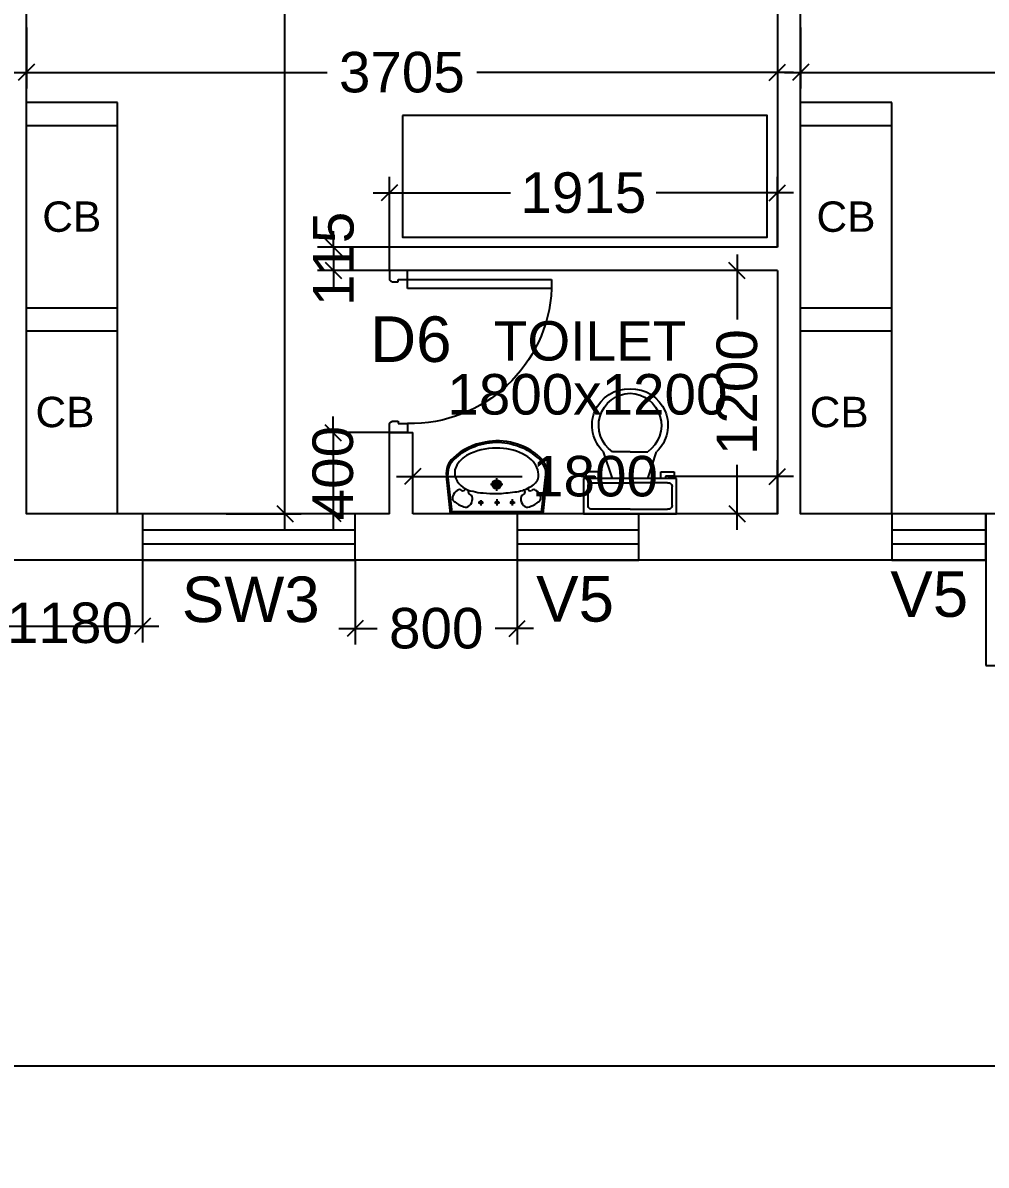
# Model space of a CAD drawing. Extents: x 7620542 to 7843793, y -6476226 to -6093835.
# Drawn here: x 7670861 to 7675616, y -6375462 to -6369822 of the extents above; entities that cross this region are included whole.
import ezdxf
from ezdxf.enums import TextEntityAlignment as Align

# ---------------------------------------------------------------- set-up
doc = ezdxf.new("R2010")
doc.units = 0
doc.header["$LTSCALE"] = 600
doc.header["$MEASUREMENT"] = 0
doc.header["$PDMODE"] = 35
doc.layers.get('0').update_dxf_attribs({"linetype": 'CONTINUOUS'})
doc.layers.get('Defpoints').update_dxf_attribs({"linetype": 'CONTINUOUS'})
for name, color, linetype in [('Counter', 7, 'CONTINUOUS'), ('DIM-TEXT', 8, 'CONTINUOUS'), ('DOOR', 32, 'CONTINUOUS'), ('FURN', 32, 'CONTINUOUS'), ('joinery', 7, 'CONTINUOUS'), ('LA-column', 3, 'CONTINUOUS'), ('Room Dim', 1, 'CONTINUOUS'), ('TEXT', 6, 'CONTINUOUS'), ('Toi-Euip', 8, 'CONTINUOUS'), ('toi-fix', 46, 'CONTINUOUS'), ('Walls', 7, 'CONTINUOUS'), ('WIN', 151, 'CONTINUOUS'), ('Working Dim', 5, 'CONTINUOUS')]:
    doc.layers.add(name, color=color, linetype=linetype)
doc.styles.add('ari', font='arial.ttf')
doc.styles.add('ARIAL', font='arial.ttf')
doc.styles.add('RT', font='romant.shx')
doc.dimstyles.new('int. dim', dxfattribs={"dimtxt": 450, "dimasz": 80, "dimexe": 80, "dimexo": 0, "dimgap": 70, "dimtad": 0, "dimdec": 0, "dimzin": 12, "dimdsep": 46, "dimtxsty": 'ari', "dimblk": 'OBLIQUE', "dimcen": 2, "dimdle": 80, "dimclrd": 256, "dimclre": 256, "dimclrt": 6, "dimadec": 0, "dimazin": 0, "dimtfac": 1, "dimtdec": 0, "dimtix": 1, "dimtmove": 2, "dimatfit": 3, "dimfxl": 1, "dimtolj": 1, "dimtzin": 0, "dimlwd": -1, "dimlwe": -1, "dimarcsym": 0})
doc.dimstyles.new('TEXT', dxfattribs={"dimscale": 0, "dimtxt": 600, "dimasz": 300, "dimexe": 300, "dimexo": 30, "dimgap": 50, "dimtad": 0, "dimdec": 0, "dimzin": 0, "dimdsep": 46, "dimtxsty": 'RT', "dimblk": 'OBLIQUE', "dimcen": 0.09, "dimdle": 300, "dimclrd": 256, "dimclre": 256, "dimclrt": 170, "dimadec": 0, "dimazin": 0, "dimtfac": 1, "dimtdec": 0, "dimtofl": 0, "dimtmove": 2, "dimatfit": 3, "dimfxl": 1, "dimfrac": 2, "dimtolj": 1, "dimtzin": 0, "dimlwd": -1, "dimlwe": -1, "dimarcsym": 0})

# ---------------------------------------------------------------- blocks, each defined once
blk = doc.blocks.new('_Oblique')
at = {"color": 0, "linetype": 'ByBlock', "lineweight": -2}
blk.add_line((-0.5, -0.5), (0.5, 0.5), dxfattribs=at)
blk = doc.blocks.new('*D840')
at = {"layer": 'Defpoints', "color": 0, "linetype": 'Continuous', "transparency": 16777216}
for p in [(7641399, -6372925.6, -11.2), (7682459.1, -6372925.6, 1), (7641399, -6374973.3)]:
    blk.add_point(p, dxfattribs=at)
at = {"layer": 'DIM-TEXT', "transparency": 16777216}
for p, q in [((7641399, -6372925.6), (7641399, -6375273.3)), ((7682459.1, -6372925.6), (7682459.1, -6375273.3)), ((7641099, -6374973.3), (7653555, -6374973.3)), ((7682759.1, -6374973.3), (7670303, -6374973.3))]:
    blk.add_line(p, q, dxfattribs=at)
at = {"layer": 'DIM-TEXT', "linetype": 'Continuous', "transparency": 16777216, "xscale": 300, "yscale": 300, "zscale": 300, "rotation": 180}
blk.add_blockref('_Oblique', (7641399, -6374973.3), dxfattribs=at)
at = {"layer": 'DIM-TEXT', "linetype": 'Continuous', "transparency": 16777216, "xscale": 300, "yscale": 300, "zscale": 300}
blk.add_blockref('_Oblique', (7682459.1, -6374973.3), dxfattribs=at)
at = {"layer": 'DIM-TEXT', "color": 170, "linetype": 'Continuous', "transparency": 16777216, "insert": (7661929, -6374973.3), "char_height": 750, "attachment_point": 5, "style": 'ari'}
blk.add_mtext('\\A1;{\\H1.067x;PAY ROOMS - 14 Nos. (28 Beds)}', dxfattribs=at)
blk = doc.blocks.new('*D841')
at = {"layer": 'Defpoints', "color": 0, "linetype": 'Continuous', "transparency": 16777216}
for p in [(7641548.8, -6376800.1), (7641548.8, -6377494.5), (7682459.1, -6378104.5, 1)]:
    blk.add_point(p, dxfattribs=at)
at = {"layer": 'DIM-TEXT', "transparency": 16777216}
for p, q in [((7641548.8, -6377494.5), (7641548.8, -6376500.1)), ((7682459.1, -6378104.5), (7682459.1, -6376500.1)), ((7641248.8, -6376800.1), (7650107.9, -6376800.1)), ((7682759.1, -6376800.1), (7673899.9, -6376800.1))]:
    blk.add_line(p, q, dxfattribs=at)
at = {"layer": 'DIM-TEXT', "linetype": 'Continuous', "transparency": 16777216, "xscale": 300, "yscale": 300, "zscale": 300, "rotation": 180}
blk.add_blockref('_Oblique', (7641548.8, -6376800.1), dxfattribs=at)
at = {"layer": 'DIM-TEXT', "linetype": 'Continuous', "transparency": 16777216, "xscale": 300, "yscale": 300, "zscale": 300}
blk.add_blockref('_Oblique', (7682459.1, -6376800.1), dxfattribs=at)
at = {"layer": 'DIM-TEXT', "color": 170, "linetype": 'Continuous', "transparency": 16777216, "insert": (7662003.9, -6376800.1), "char_height": 750, "attachment_point": 5, "style": 'ari'}
blk.add_mtext('\\A1;{\\H1.067X;GENERAL MEDICINE (FEMALE) - ( 30 - Beds )}', dxfattribs=at)
blk = doc.blocks.new('1000')
at = {"layer": 'DOOR'}
for p, q in [((0, -100), (0, 0)), ((0, 0), (49.7, 0)), ((49.7, 0), (49.7, -2.2)), ((63.2, -49.5), (49.7, -49.5)), ((49.7, -49.5), (49.7, -100)), ((63.2, -13.5), (61, -13.5)), ((63.2, -13.5), (63.2, -49.5)), ((836.8, -13.5), (836.8, -49.5)), ((836.8, -13.5), (839, -13.5)), ((836.8, -49.5), (850.3, -49.5)), ((850.3, 0), (850.3, -2.2)), ((900, 0), (850.3, 0)), ((850.3, -49.5), (850.3, -100)), ((900, -100), (900, 0)), ((49.7, -100), (0, -100)), ((49.7, -100), (49.7, -900.6)), ((100.2, -100), (49.7, -100)), ((100.2, -900.6), (100.2, -100)), ((850.3, -100), (900, -100)), ((49.7, -900.6), (100.2, -900.6))]:
    blk.add_line(p, q, dxfattribs=at)
for centre, major_axis, start_param, end_param in [((49.7, -13.5), (-7.95, 7.95), 3.926991, 5.497787), ((850.3, -13.5), (7.95, 7.95), 0.785398, 2.356194)]:
    blk.add_ellipse(centre, major_axis=major_axis, ratio=1, start_param=start_param, end_param=end_param, dxfattribs=at)
at = {"layer": 'DOOR', "color": 145}
blk.add_ellipse((64.3, -115.3), major_axis=(-519.7, 589.8), ratio=1, start_param=2.464943, end_param=4.009476, dxfattribs=at)
blk = doc.blocks.new('A$C70ED7303')
at = {"layer": 'toi-fix', "color": 8}
for p, q in [((0, 0), (229, 0)), ((229, 0), (229, -174.4)), ((-229, 0), (0, 0)), ((-229, -174.4), (-229, 0)), ((-207.2, -43.6), (-207.2, -130.8)), ((0, -21.8), (-185.4, -21.8)), ((0, -21.8), (185.4, -21.8)), ((207.2, -43.6), (207.2, -130.8)), ((-185.4, -152.6), (0, -152.6)), ((185.4, -152.6), (0, -152.6)), ((229, -174.4), (-229, -174.4)), ((-218.1, -207.2), (-218.1, -185.4)), ((-218.1, -185.4), (-174.4, -185.4)), ((-152.6, -207.2), (-218.1, -207.2)), ((-174.4, -185.4), (-174.4, -174.4)), ((-152.6, -174.4), (-152.6, -207.2)), ((-87.2, -174.4), (-130.8, -305.3)), ((87.2, -174.4), (130.8, -305.3)), ((152.6, -174.4), (152.6, -207.2)), ((152.6, -207.2), (218.1, -207.2)), ((174.4, -185.4), (174.4, -174.4)), ((218.1, -185.4), (174.4, -185.4)), ((218.1, -207.2), (218.1, -185.4)), ((0, -305.3), (-87.2, -305.3)), ((0, -305.3), (87.2, -305.3))]:
    blk.add_line(p, q, dxfattribs=at)
for centre, major_axis, start_param, end_param in [((-188.1, -40.9), (13.6, -13.6), 2.214297, 4.068888), ((188.1, -40.9), (13.6, -13.6), 0.643501, 2.498091), ((-188.1, -133.6), (-13.6, -13.6), 5.35589, 7.21048), ((188.1, -133.6), (-13.6, -13.6), 0.643501, 2.498091), ((-6.6, -436.2), (-127.6, -127.6), 4.686239, 7.105146), ((4.7, -435.5), (-112.7, -112.7), 4.541602, 7.039318), ((6.6, -436.2), (55.8, -171.6), -0.351019, 2.067888), ((-4.7, -435.5), (-112.7, -112.7), 0.814663, 3.31238)]:
    blk.add_ellipse(centre, major_axis=major_axis, ratio=1, start_param=start_param, end_param=end_param, dxfattribs=at)
blk = doc.blocks.new('A$C1E9F72C1')
at = {"layer": 'Toi-Euip', "color": 8}
for p, q in [((-228.2, 0), (-249, -186.3)), ((-228.2, 0), (228.2, 0)), ((228.2, 0), (249, -186.3)), ((-220.9, -6.6), (-241.8, -193.1)), ((-212.9, -9.7), (208.6, -9.7)), ((-63.8, -54.9), (-90.3, -54.9)), ((-76, -72.5), (-76, -39.7)), ((11.6, -54.9), (-14.9, -54.9)), ((-0.6, -72.5), (-0.6, -39.7)), ((91.5, -54.9), (65.1, -54.9)), ((79.3, -67.3), (79.3, -39.7)), ((220.8, -6.2), (241.8, -193.1)), ((-29.6, -144.6), (31.2, -144.6)), ((0.9, -174.9), (0.9, -113))]:
    blk.add_line(p, q, dxfattribs=at)
for centre, radius in [((-76, -54.9), 6.49), ((-0.6, -54.9), 6.49), ((79.3, -54.9), 6.49), ((0.9, -144.6), 21.7), ((0.9, -144.6), 15.6), ((0.9, -144.6), 11)]:
    blk.add_circle(centre, radius, dxfattribs=at)
for centre, radius, start, end in [((-208.1, 14.7), 24.9, 216.2215, 258.8549), ((207.9, 16.2), 26, 271.4204, 321.2513), ((-125, -156.3), 127.2, 109.5864, 129.4018), ((-151.5, -66.7), 34.3, 68.6439, 118.0808), ((-167.5, -75.4), 49.6, 12.807, 54.9415), ((169.6, -75.4), 49.6, 125.0585, 167.193), ((153.6, -66.7), 34.3, 61.9192, 111.3561), ((127.1, -156.3), 127.2, 50.5982, 70.4136), ((-196.3, -76.7), 20.9, 116.809, 207.5092), ((-160.4, -68.2), 57.4, 198.3504, 235.0331), ((-76.5, -275.6), 168.3, 94.0281, 120.4098), ((-131.5, -107.7), 8.62, 142.6961, 276.8474), ((-114.5, -115.3), 27, 106.386, 151.7285), ((-150, -73.3), 32.2, 330.0791, 16.0346), ((34.9, -905.9), 807.6, 92.48, 98.7772), ((-3.2, -837.5), 738.4, 84.4518, 89.7569), ((46.1, -400.7), 299, 76.1733, 85.7679), ((102.1, -220), 110.7, 24.9779, 81.9798), ((152.1, -73.3), 32.2, 163.9654, 209.9209), ((116.6, -115.3), 27, 28.2715, 73.614), ((134.9, -107.4), 7.45, 281.3197, 41.7016), ((162.5, -68.2), 57.4, 304.9669, 341.6496), ((198.5, -76.7), 20.9, 332.4908, 63.191), ((-129.4, -204.5), 80.8, 113.6187, 156.307), ((-181.8, -101.4), 18, 230.4642, 309.5358), ((-164.3, -121.5), 8.67, 53.8926, 133.9597), ((-162.9, -122.5), 8.8, 329.6713, 65.4896), ((164.3, -121.7), 7.8, 112.0693, 194.8477), ((166.5, -121.5), 8.67, 46.0403, 126.1074), ((183.9, -101.4), 18, 230.4642, 309.5358), ((-165.7, -196.5), 84, 173.0041, 196.7608), ((-141.4, -199.1), 106.9, 191.4479, 227.66), ((-163.3, -200.1), 78.8, 174.8598, 213.2089), ((-110.1, -193), 95.5, 167.3454, 194.4146), ((-82.7, -174.7), 127.1, 199.3054, 242.2025), ((136.7, -201.5), 71.5, 327.5919, 23.2221), ((146.7, -197.7), 95.2, 311.9105, 2.7762), ((149.6, -199.6), 100.3, 311.3831, 7.6058), ((-120.4, -183.5), 124.2, 208.7854, 238.1585), ((-15.6, -66.9), 289.4, 226.8801, 256.3199), ((11.5, -60.2), 296.4, 278.977, 313.6155), ((18.1, -68), 277.7, 292.3326, 313.7827), ((77.5, -165.5), 140.9, 291.6868, 328.1397), ((-54.2, -135.8), 202, 229.3146, 253.0106), ((-13.2, -73.3), 249.6, 238.9436, 269.4813), ((0.4, -45.6), 305.3, 248.1503, 293.8049), ((4.7, -23.5), 300.1, 266.1546, 294.5893), ((-3.9, -83.4), 276.6, 253.1484, 282.8609)]:
    blk.add_arc(centre, radius, start, end, dxfattribs=at)
blk = doc.blocks.new('*D2196')
at = {"layer": 'Defpoints', "color": 0, "transparency": 16777216}
for p in [(7674585.2, -6371045.1), (7674386.5, -6372245.5), (7674585.2, -6372245.5)]:
    blk.add_point(p, dxfattribs=at)
at = {"layer": 'Working Dim', "transparency": 16777216}
for p, q in [((7674386.5, -6370965.1), (7674386.5, -6371286.4)), ((7674585.2, -6371045.1), (7674306.5, -6371045.1)), ((7674386.5, -6372325.5), (7674386.5, -6372004.2)), ((7674585.2, -6372245.5), (7674306.5, -6372245.5))]:
    blk.add_line(p, q, dxfattribs=at)
at = {"layer": 'Working Dim', "transparency": 16777216, "xscale": 80, "yscale": 80, "zscale": 80}
for p, rotation in [((7674386.5, -6371045.1), 90), ((7674386.5, -6372245.5), 270)]:
    blk.add_blockref('_Oblique', p, dxfattribs=dict(at, rotation=rotation))
at = {"layer": 'Working Dim', "color": 6, "transparency": 16777216, "insert": (7674386.5, -6371645.3), "char_height": 200, "attachment_point": 5, "rotation": 90, "style": 'ari'}
blk.add_mtext('\\A1;1200', dxfattribs=at)
blk = doc.blocks.new('*D2197')
at = {"layer": 'Defpoints', "color": 0, "transparency": 16777216}
for p in [(7674585.2, -6372061.6), (7672785.2, -6372245.6), (7674585.2, -6372245.6)]:
    blk.add_point(p, dxfattribs=at)
at = {"layer": 'Working Dim', "transparency": 16777216}
for p, q in [((7672785.2, -6372245.6), (7672785.2, -6371981.6)), ((7674585.2, -6372245.6), (7674585.2, -6371981.6)), ((7672705.2, -6372061.6), (7673326.3, -6372061.6)), ((7674665.2, -6372061.6), (7674044.1, -6372061.6))]:
    blk.add_line(p, q, dxfattribs=at)
at = {"layer": 'Working Dim', "transparency": 16777216, "xscale": 80, "yscale": 80, "zscale": 80, "rotation": 180}
blk.add_blockref('_Oblique', (7672785.2, -6372061.6), dxfattribs=at)
at = {"layer": 'Working Dim', "transparency": 16777216, "xscale": 80, "yscale": 80, "zscale": 80}
blk.add_blockref('_Oblique', (7674585.2, -6372061.6), dxfattribs=at)
at = {"layer": 'Working Dim', "color": 6, "transparency": 16777216, "insert": (7673685.2, -6372061.6), "char_height": 200, "attachment_point": 5, "style": 'ari'}
blk.add_mtext('\\A1;1800', dxfattribs=at)
blk = doc.blocks.new('*D2198')
at = {"layer": 'Defpoints', "color": 0, "transparency": 16777216}
for p in [(7672670.2, -6370930.1), (7672394.9, -6371045.1), (7672670.2, -6371045.1)]:
    blk.add_point(p, dxfattribs=at)
at = {"layer": 'Working Dim', "transparency": 16777216}
for p, q in [((7672394.9, -6370930.1), (7672394.9, -6370850.1)), ((7672670.2, -6370930.1), (7672314.9, -6370930.1)), ((7672394.9, -6370930.1), (7672394.9, -6371045.1)), ((7672670.2, -6371045.1), (7672314.9, -6371045.1)), ((7672394.9, -6371045.1), (7672394.9, -6371125.1))]:
    blk.add_line(p, q, dxfattribs=at)
at = {"layer": 'Working Dim', "transparency": 16777216, "xscale": 80, "yscale": 80, "zscale": 80}
for p, rotation in [((7672394.9, -6370930.1), 270), ((7672394.9, -6371045.1), 90)]:
    blk.add_blockref('_Oblique', p, dxfattribs=dict(at, rotation=rotation))
at = {"layer": 'Working Dim', "color": 6, "transparency": 16777216, "insert": (7672394.9, -6370987.6), "char_height": 200, "attachment_point": 5, "rotation": 90, "style": 'ari'}
blk.add_mtext('\\A1;115', dxfattribs=at)
blk = doc.blocks.new('*D2199')
at = {"layer": 'Defpoints', "color": 0, "transparency": 16777216}
for p in [(7672670.2, -6371845.1), (7672391.9, -6372245.6), (7672670.2, -6372245.6)]:
    blk.add_point(p, dxfattribs=at)
at = {"layer": 'Working Dim', "transparency": 16777216}
for p, q in [((7672391.9, -6371845.1), (7672391.9, -6371765.1)), ((7672670.2, -6371845.1), (7672311.9, -6371845.1)), ((7672391.9, -6371845.1), (7672391.9, -6372245.6)), ((7672670.2, -6372245.6), (7672311.9, -6372245.6)), ((7672391.9, -6372245.6), (7672391.9, -6372325.6))]:
    blk.add_line(p, q, dxfattribs=at)
at = {"layer": 'Working Dim', "transparency": 16777216, "xscale": 80, "yscale": 80, "zscale": 80}
for p, rotation in [((7672391.9, -6371845.1), 270), ((7672391.9, -6372245.6), 90)]:
    blk.add_blockref('_Oblique', p, dxfattribs=dict(at, rotation=rotation))
at = {"layer": 'Working Dim', "color": 6, "transparency": 16777216, "insert": (7672391.9, -6372045.3), "char_height": 200, "attachment_point": 5, "rotation": 90, "style": 'ari'}
blk.add_mtext('\\A1;400', dxfattribs=at)
blk = doc.blocks.new('*D2200')
at = {"layer": 'Defpoints', "color": 0, "transparency": 16777216}
for p in [(7672670.2, -6370661.4), (7672670.2, -6370930.1), (7674585.2, -6370930.1)]:
    blk.add_point(p, dxfattribs=at)
at = {"layer": 'Working Dim', "transparency": 16777216}
for p, q in [((7672670.2, -6370930.1), (7672670.2, -6370581.4)), ((7674585.2, -6370930.1), (7674585.2, -6370581.4)), ((7672590.2, -6370661.4), (7673267.7, -6370661.4)), ((7674665.2, -6370661.4), (7673987.7, -6370661.4))]:
    blk.add_line(p, q, dxfattribs=at)
at = {"layer": 'Working Dim', "transparency": 16777216, "xscale": 80, "yscale": 80, "zscale": 80, "rotation": 180}
blk.add_blockref('_Oblique', (7672670.2, -6370661.4), dxfattribs=at)
at = {"layer": 'Working Dim', "transparency": 16777216, "xscale": 80, "yscale": 80, "zscale": 80}
blk.add_blockref('_Oblique', (7674585.2, -6370661.4), dxfattribs=at)
at = {"layer": 'Working Dim', "color": 6, "transparency": 16777216, "insert": (7673627.7, -6370661.4), "char_height": 200, "attachment_point": 5, "style": 'ari'}
blk.add_mtext('\\A1;1915', dxfattribs=at)
blk = doc.blocks.new('*D2214')
at = {"layer": 'Defpoints', "color": 0, "transparency": 16777216}
for p in [(7670878.3, -6369844.4), (7674585.2, -6369844.4), (7674585.2, -6370066.6)]:
    blk.add_point(p, dxfattribs=at)
at = {"layer": 'Working Dim', "transparency": 16777216}
for p, q in [((7670878.3, -6369844.4), (7670878.3, -6370146.6)), ((7674585.2, -6369844.4), (7674585.2, -6370146.6)), ((7670798.3, -6370066.6), (7672362.5, -6370066.6)), ((7674665.2, -6370066.6), (7673101.1, -6370066.6))]:
    blk.add_line(p, q, dxfattribs=at)
at = {"layer": 'Working Dim', "transparency": 16777216, "xscale": 80, "yscale": 80, "zscale": 80, "rotation": 180}
blk.add_blockref('_Oblique', (7670878.3, -6370066.6), dxfattribs=at)
at = {"layer": 'Working Dim', "transparency": 16777216, "xscale": 80, "yscale": 80, "zscale": 80}
blk.add_blockref('_Oblique', (7674585.2, -6370066.6), dxfattribs=at)
at = {"layer": 'Working Dim', "color": 6, "transparency": 16777216, "insert": (7672731.8, -6370066.6), "char_height": 200, "attachment_point": 5, "style": 'ari'}
blk.add_mtext('\\A1;3705', dxfattribs=at)
blk = doc.blocks.new('*D2215')
at = {"layer": 'Defpoints', "color": 0, "transparency": 16777216}
for p in [(7672154.5, -6365045.5), (7672256, -6365045.5), (7671863.7, -6372245.6)]:
    blk.add_point(p, dxfattribs=at)
at = {"layer": 'Working Dim', "transparency": 16777216}
for p, q in [((7672154.5, -6364965.5), (7672154.5, -6368278.1)), ((7672256, -6365045.5), (7672074.5, -6365045.5)), ((7672154.5, -6372325.6), (7672154.5, -6369013)), ((7671863.7, -6372245.6), (7672234.5, -6372245.6))]:
    blk.add_line(p, q, dxfattribs=at)
at = {"layer": 'Working Dim', "transparency": 16777216, "xscale": 80, "yscale": 80, "zscale": 80}
for p, rotation in [((7672154.5, -6365045.5), 90), ((7672154.5, -6372245.6), 270)]:
    blk.add_blockref('_Oblique', p, dxfattribs=dict(at, rotation=rotation))
at = {"layer": 'Working Dim', "color": 6, "transparency": 16777216, "insert": (7672154.5, -6368645.5), "char_height": 200, "attachment_point": 5, "rotation": 90, "style": 'ari'}
blk.add_mtext('\\A1;7200', dxfattribs=at)
blk = doc.blocks.new('*D2216')
at = {"layer": 'Defpoints', "color": 0, "transparency": 16777216}
for p in [(7674700.2, -6369844.4), (7678407.1, -6369844.4), (7678407.1, -6370066.6)]:
    blk.add_point(p, dxfattribs=at)
at = {"layer": 'Working Dim', "transparency": 16777216}
for p, q in [((7674700.2, -6369844.4), (7674700.2, -6370146.6)), ((7678407.1, -6369844.4), (7678407.1, -6370146.6)), ((7674620.2, -6370066.6), (7676184.3, -6370066.6)), ((7678487.1, -6370066.6), (7676923, -6370066.6))]:
    blk.add_line(p, q, dxfattribs=at)
at = {"layer": 'Working Dim', "transparency": 16777216, "xscale": 80, "yscale": 80, "zscale": 80, "rotation": 180}
blk.add_blockref('_Oblique', (7674700.2, -6370066.6), dxfattribs=at)
at = {"layer": 'Working Dim', "transparency": 16777216, "xscale": 80, "yscale": 80, "zscale": 80}
blk.add_blockref('_Oblique', (7678407.1, -6370066.6), dxfattribs=at)
at = {"layer": 'Working Dim', "color": 6, "transparency": 16777216, "insert": (7676553.7, -6370066.6), "char_height": 200, "attachment_point": 5, "style": 'ari'}
blk.add_mtext('\\A1;3705', dxfattribs=at)
blk = doc.blocks.new('*D2529')
at = {"layer": 'Defpoints', "color": 0, "transparency": 16777216}
for p in [(7670271.1, -6372475.6, -14.8), (7671451.3, -6372475.6, -14.8), (7671451.3, -6372800.9)]:
    blk.add_point(p, dxfattribs=at)
at = {"layer": 'Working Dim', "transparency": 16777216}
for p, q in [((7670271.1, -6372475.6), (7670271.1, -6372880.9)), ((7671451.3, -6372475.6), (7671451.3, -6372880.9)), ((7670271.1, -6372800.9), (7670191.1, -6372800.9)), ((7670271.1, -6372800.9), (7671451.3, -6372800.9)), ((7671451.3, -6372800.9), (7671531.3, -6372800.9))]:
    blk.add_line(p, q, dxfattribs=at)
at = {"layer": 'Working Dim', "transparency": 16777216, "xscale": 80, "yscale": 80, "zscale": 80}
blk.add_blockref('_Oblique', (7670271.1, -6372800.9), dxfattribs=at)
at = {"layer": 'Working Dim', "transparency": 16777216, "xscale": 80, "yscale": 80, "zscale": 80, "rotation": 180}
blk.add_blockref('_Oblique', (7671451.3, -6372800.9), dxfattribs=at)
at = {"layer": 'Working Dim', "color": 6, "transparency": 16777216, "insert": (7671093.2, -6372785.6), "char_height": 200, "attachment_point": 5, "style": 'ari'}
blk.add_mtext('\\A1;1180', dxfattribs=at)
blk = doc.blocks.new('*D2530')
at = {"layer": 'Defpoints', "color": 0, "transparency": 16777216}
for p in [(7672501.3, -6372475.6, -14.8), (7673301.2, -6372475.6, -14.8), (7673301.2, -6372812.2)]:
    blk.add_point(p, dxfattribs=at)
at = {"layer": 'Working Dim', "transparency": 16777216}
for p, q in [((7672501.3, -6372475.6), (7672501.3, -6372892.2)), ((7673301.2, -6372475.6), (7673301.2, -6372892.2)), ((7672421.3, -6372812.2), (7672610.5, -6372812.2)), ((7673381.2, -6372812.2), (7673192, -6372812.2))]:
    blk.add_line(p, q, dxfattribs=at)
at = {"layer": 'Working Dim', "transparency": 16777216, "xscale": 80, "yscale": 80, "zscale": 80, "rotation": 180}
blk.add_blockref('_Oblique', (7672501.3, -6372812.2), dxfattribs=at)
at = {"layer": 'Working Dim', "transparency": 16777216, "xscale": 80, "yscale": 80, "zscale": 80}
blk.add_blockref('_Oblique', (7673301.2, -6372812.2), dxfattribs=at)
at = {"layer": 'Working Dim', "color": 6, "transparency": 16777216, "insert": (7672901.3, -6372812.2), "char_height": 200, "attachment_point": 5, "style": 'ari'}
blk.add_mtext('\\A1;800', dxfattribs=at)

msp = doc.modelspace()

# ---------------------------------------------------------------- linework, layer by layer
at = {"layer": 'FURN', "ltscale": 0.1, "elevation": -14.83}
msp.add_lwpolyline([(7672735.218, -6370280.086), (7672735.218, -6370880.086), (7674535.218, -6370880.086), (7674535.218, -6370280.086)], close=True, dxfattribs=at)
at = {"layer": 'LA-column', "color": 2, "elevation": -19.962}
msp.add_lwpolyline([(7675615.053, -6372995.553), (7676365.053, -6372995.553), (7676365.053, -6372245.553), (7675615.053, -6372245.553)], close=True, dxfattribs=at)
at = {"layer": 'Walls', "linetype": 'Continuous'}
for p, q in [((7674585.218, -6365045.531, -14.83), (7674585.218, -6370930.086, -14.83)), ((7674585.218, -6370930.086, -14.83), (7672670.218, -6370930.086, -14.83)), ((7672670.218, -6371045.086, -14.83), (7672670.218, -6370930.086, -14.83)), ((7674585.218, -6371045.086, -14.83), (7672670.218, -6371045.086, -14.83)), ((7672670.218, -6371845.086, -14.83), (7672785.218, -6371845.086, -14.83)), ((7672670.218, -6372245.532, -14.83), (7672670.218, -6371845.087, -14.83)), ((7672785.218, -6372245.531, -14.83), (7672785.218, -6371845.086, -14.83))]:
    msp.add_line(p, q, dxfattribs=at)
at = {"layer": 'Walls', "linetype": 'Continuous', "elevation": -14.83}
for points in [[(7672670.218, -6372245.556), (7670878.343, -6372245.565), (7670878.343, -6365045.531)], [(7675615.053, -6372245.56), (7674700.218, -6372245.565), (7674700.218, -6365045.531)], [(7671328.343, -6372245.531), (7671328.343, -6370215.052)], [(7675150.218, -6372245.531), (7675150.218, -6370215.052)], [(7674585.218, -6371045.086), (7674585.218, -6372245.546), (7672785.218, -6372245.555)], [(7675615.143, -6372475.564), (7670271.142, -6372475.564)]]:
    msp.add_lwpolyline(points, dxfattribs=at)
at = {"layer": 'WIN', "linetype": 'Continuous', "elevation": -14.83}
for points in [[(7671451.291, -6372475.559), (7672501.291, -6372475.559), (7672501.291, -6372245.559), (7671451.291, -6372245.559)], [(7673301.218, -6372475.551), (7673901.218, -6372475.551), (7673901.218, -6372245.551), (7673301.218, -6372245.551)], [(7675150.218, -6372475.563), (7675615.053, -6372475.56), (7675615.053, -6372245.56), (7675150.218, -6372245.562)], [(7671451.291, -6372394.218), (7672501.291, -6372394.218), (7672501.291, -6372326.9), (7671451.291, -6372326.9)], [(7673301.218, -6372394.21), (7673901.218, -6372394.21), (7673901.218, -6372326.892), (7673301.218, -6372326.892)], [(7675150.218, -6372394.221), (7675615.053, -6372394.219), (7675615.053, -6372326.901), (7675150.218, -6372326.903)]]:
    msp.add_lwpolyline(points, close=True, dxfattribs=at)
at = {"layer": 'Working Dim', "color": 7}
for p, q in [((7671328.343, -6370215.052, -14.83), (7670878.343, -6370215.052, -14.83)), ((7675150.218, -6370215.052, -14.83), (7674700.218, -6370215.052, -14.83)), ((7671328.343, -6370330.052, -14.83), (7670878.343, -6370330.052, -14.83)), ((7675150.218, -6370330.052, -14.83), (7674700.218, -6370330.052, -14.83)), ((7671328.343, -6371230.052, -14.83), (7670878.343, -6371230.052, -14.83)), ((7675150.218, -6371230.052, -14.83), (7674700.218, -6371230.052, -14.83)), ((7671328.343, -6371345.052, -14.83), (7670878.343, -6371345.052, -14.83)), ((7675150.218, -6371345.052, -14.83), (7674700.218, -6371345.052, -14.83))]:
    msp.add_line(p, q, dxfattribs=at)

# ---------------------------------------------------------------- block references
at = {"layer": 'DOOR', "linetype": 'Continuous', "xscale": -0.8888888852671021, "yscale": 0.8888888880610466, "zscale": 0.888888888888884, "rotation": 89.9999869132508}
msp.add_blockref('1000', (7672670.218, -6371045.086, -14.83), dxfattribs=at)
at = {"layer": 'Toi-Euip', "rotation": 180}
msp.add_blockref('A$C1E9F72C1', (7673200.584, -6372245.526, -14.83), dxfattribs=at)
at = {"layer": 'toi-fix', "linetype": 'Continuous', "xscale": -1, "rotation": 180.000013073409}
msp.add_blockref('A$C70ED7303', (7673858.061, -6372245.531, -14.827), dxfattribs=at)

# ---------------------------------------------------------------- texts
at = {"layer": 'Counter', "color": 10, "style": 'ARIAL'}
for p in [(7671102.27, -6370853.719, -14.83), (7674924.145, -6370853.719, -14.83), (7671068.796, -6371818.339, -14.83), (7674890.671, -6371818.339, -14.83)]:
    msp.add_text('CB', height=150, dxfattribs=at).set_placement(p, align=Align.CENTER)
at = {"layer": 'joinery', "style": 'ari'}
for s, p in [('D6', (7672776.248, -6371496.322, -14.83)), ('V5', (7675335.186, -6372754.89, -14.83)), ('SW3', (7671985.846, -6372780.791, -14.83)), ('V5', (7673586.739, -6372778.558, -14.83))]:
    msp.add_text(s, height=225, dxfattribs=at).set_placement(p, align=Align.CENTER)
at = {"layer": 'Room Dim', "style": 'ARIAL'}
msp.add_text('1800x1200', height=200, dxfattribs=at).set_placement((7673647.659, -6371755.947, -14.83), align=Align.CENTER)
at = {"layer": 'TEXT', "color": 7, "style": 'ARIAL'}
msp.add_text('TOILET', height=194.4, dxfattribs=at).set_placement((7673660.919, -6371489.34, -14.83), align=Align.CENTER)

# ---------------------------------------------------------------- dimensions: what is measured, and where the dimension line sits
at = {"layer": 'DIM-TEXT', "linetype": 'Continuous'}
for base, p1, p2, text, picture, middle in [((7641399.003, -6374973.331, -3.621), (7682459.053, -6372925.615, -2.59), (7641399.003, -6372925.594, -14.83), '{\\H1.067x;PAY ROOMS - 14 Nos. (28 Beds)}', '*D840', (7661929.028, -6374973.331, -3.621)), ((7641548.823, -6376800.12, -14.83), (7682459.053, -6378104.514, -13.799), (7641548.823, -6377494.464, -14.83), '{\\H1.067X;GENERAL MEDICINE (FEMALE) - ( 30 - Beds )}', '*D841', (7662003.938, -6376800.12, -14.83))]:
    dim = msp.add_linear_dim(base=base, p1=p1, p2=p2, text=text, dimstyle='TEXT', override={"dimscale": 1, "dimtxt": 750, "dimexo": 0, "dimtxsty": 'ari'}, dxfattribs=at)
    dim.commit()
    dim.dimension.update_dxf_attribs({"geometry": picture, "text_midpoint": middle})
at = {"layer": 'Working Dim'}
for base, p1, p2, override, picture, middle in [((7672154.499, -6365045.531, -14.83), (7671863.672, -6372245.564, -14.83), (7672256.029, -6365045.531, -14.83), {"dimtxt": 200}, '*D2215', (7672154.499, -6368645.547, -14.83)), ((7672394.926, -6371045.111, -14.83), (7672670.218, -6370930.111, -14.83), (7672670.217, -6371045.111, -14.83), {"dimtxt": 200, "dimarcsym": 1}, '*D2198', (7672394.926, -6370987.611, -14.83)), ((7674386.514, -6372245.531, -14.83), (7674585.218, -6371045.086, -14.83), (7674585.218, -6372245.531, -14.83), {"dimtxt": 200}, '*D2196', (7674386.514, -6371645.308, -14.83)), ((7672391.926, -6372245.581, -14.83), (7672670.216, -6371845.111, -14.83), (7672670.218, -6372245.581, -14.83), {"dimtxt": 200, "dimarcsym": 1}, '*D2199', (7672391.926, -6372045.346, -14.83))]:
    dim = msp.add_linear_dim(base=base, p1=p1, p2=p2, angle=90, dimstyle='int. dim', override=override, dxfattribs=at)
    dim.commit()
    dim.dimension.update_dxf_attribs({"geometry": picture, "text_midpoint": middle})
for base, p1, p2, picture, middle in [((7674585.218, -6370066.556, -14.83), (7670878.343, -6369844.41, -14.83), (7674585.218, -6369844.41, -14.83), '*D2214', (7672731.781, -6370066.556, -14.83)), ((7678407.093, -6370066.556, -14.83), (7674700.218, -6369844.41, -14.83), (7678407.093, -6369844.41, -14.83), '*D2216', (7676553.656, -6370066.556, -14.83))]:
    dim = msp.add_linear_dim(base=base, p1=p1, p2=p2, text='3705', dimstyle='int. dim', override={"dimtxt": 200}, dxfattribs=at)
    dim.commit()
    dim.dimension.update_dxf_attribs({"geometry": picture, "text_midpoint": middle})
at = {"layer": 'Working Dim', "color": 7}
for base, p1, p2, picture, middle in [((7672670.218, -6370661.386, -14.83), (7674585.218, -6370930.086, -14.83), (7672670.218, -6370930.086, -14.83), '*D2200', (7673627.718, -6370661.386, -14.83)), ((7673301.218, -6372812.242), (7672501.291, -6372475.559, -14.83), (7673301.218, -6372475.564, -14.83), '*D2530', (7672901.255, -6372812.242))]:
    dim = msp.add_linear_dim(base=base, p1=p1, p2=p2, dimstyle='int. dim', override={"dimtxt": 200, "dimarcsym": 1}, dxfattribs=at)
    dim.commit()
    dim.dimension.update_dxf_attribs({"geometry": picture, "text_midpoint": middle})
at = {"layer": 'Working Dim'}
dim = msp.add_linear_dim(base=(7674585.218, -6372061.647, -14.83), p1=(7672785.218, -6372245.564, -14.83), p2=(7674585.218, -6372245.564, -14.83), dimstyle='int. dim', override={"dimtxt": 200}, dxfattribs=at)
dim.commit()
dim.dimension.update_dxf_attribs({"geometry": '*D2197', "text_midpoint": (7673685.218, -6372061.647, -14.83)})
at = {"layer": 'Working Dim', "color": 7}
dim = msp.add_linear_dim(base=(7671451.291, -6372800.9), p1=(7670271.142, -6372475.564, -14.83), p2=(7671451.291, -6372475.564, -14.83), dimstyle='int. dim', override={"dimtxt": 200, "dimarcsym": 1}, dxfattribs=at)
dim.commit()
dim.dimension.update_dxf_attribs({"geometry": '*D2529', "text_midpoint": (7671093.203, -6372785.555), "dimtype": 160})

doc.saveas('drawing.dxf')
